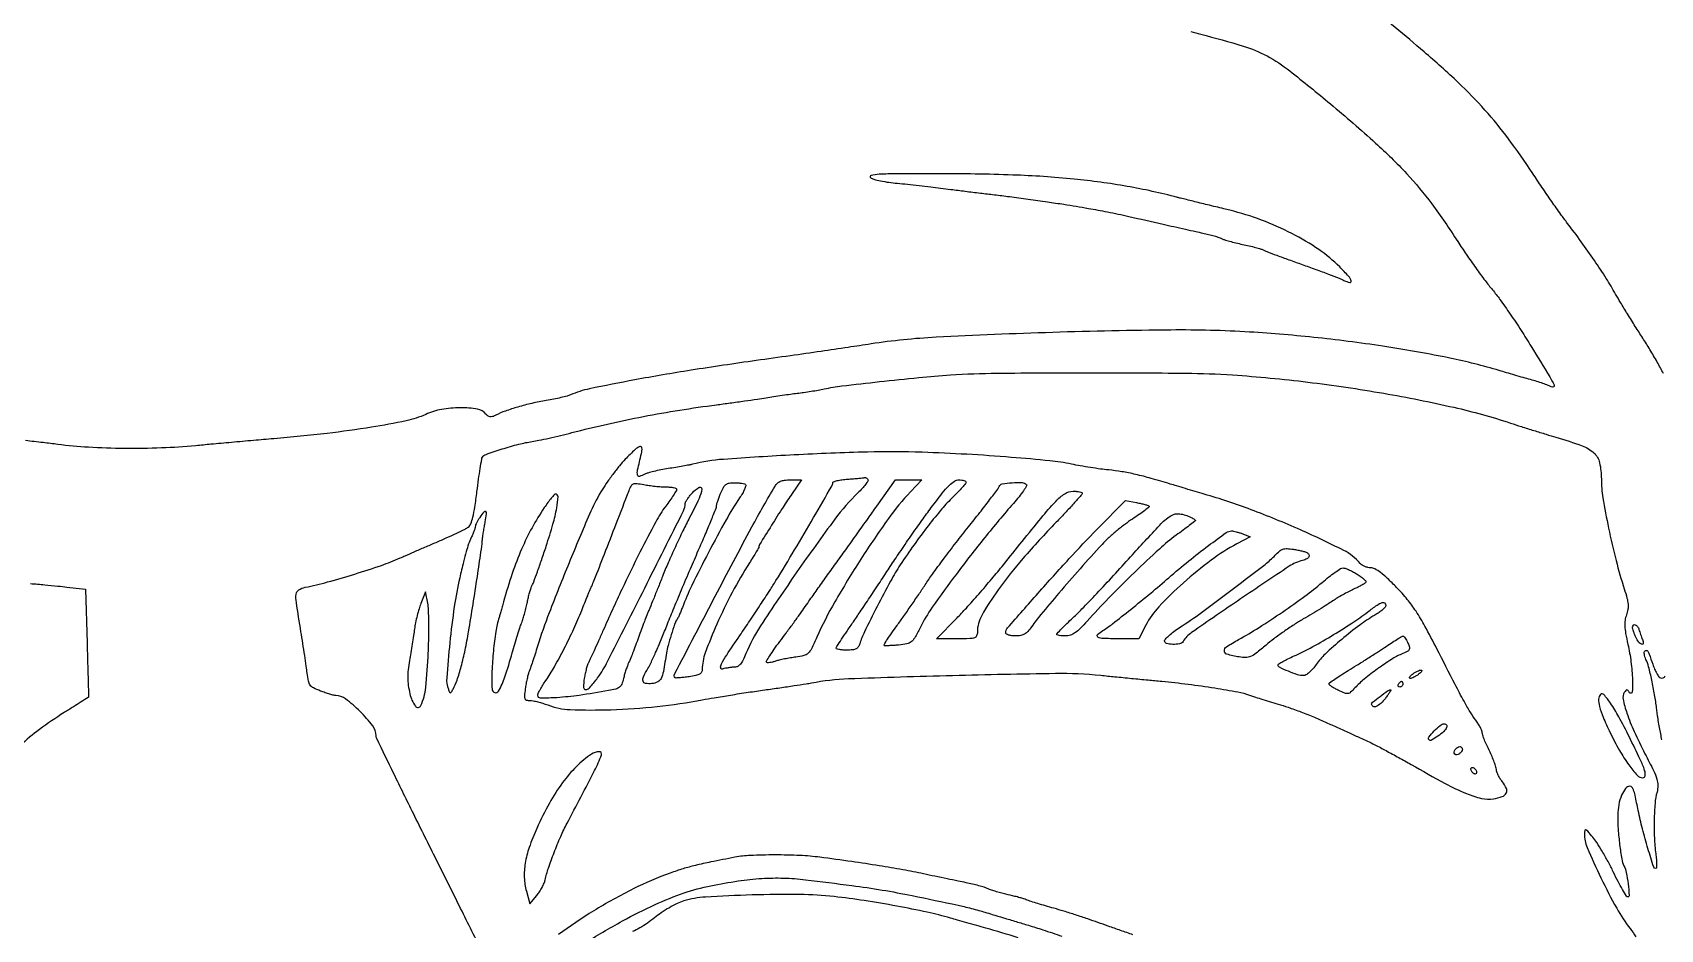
# Model space of a CAD drawing. Extents: x 30 to 2857, y 155 to 3618.
# Drawn here: x 1600 to 2174, y 2421 to 2737 of the extents above; entities that cross this region are included whole.
import ezdxf

# ---------------------------------------------------------------- set-up
doc = ezdxf.new("R2010")
doc.units = 0

msp = doc.modelspace()

# ---------------------------------------------------------------- linework, layer by layer
for points in [[(2174.914734, 2616.458923, 0.007615), (2172.707276, 2620.531208, 0.007537), (2170.151073, 2624.92374, 0.008884), (2167.596157, 2629, -0.00336), (2164.97772, 2633.076812, -0.002745), (2162.230095, 2637.471875, -0.002773), (2159.746585, 2641.54376, -0.007282), (2158.024114, 2644.5, 0.012994), (2154.7176, 2650.028745, 0.008157), (2150.581046, 2656.324742, 0.007719), (2145.919211, 2662.951799, 0.007488), (2141.008528, 2669.5, -0.009223), (2138.713449, 2672.582623, -0.003189), (2135.510291, 2677.115625, -0.003167), (2132.042984, 2682.157208, -0.003673), (2128.809075, 2687, 0.01504), (2120.256924, 2699.197201, 0.021978), (2111.953033, 2709.350597, 0.021078), (2102.527644, 2719.039274, 0.01239), (2090.504081, 2729.848047, 0.004949), (2070.049522, 2746.99175, 0.026244)], [(2008.255598, 2737.031625, 0.01018), (2011.774933, 2736.055355, -0.010989), (2026.751271, 2731.874803, -0.049687), (2035.121527, 2728.400045, -0.043597), (2043.129209, 2723.154652, -0.007197), (2057.485792, 2711.510612, -0.009103), (2073.397887, 2697.721332, -0.022959), (2084.311757, 2686.964282, -0.026749), (2093.191541, 2676.276007, -0.017116), (2102.382251, 2663, 0.007292), (2105.365773, 2658.504074, 0.005586), (2108.752674, 2653.675, 0.005651), (2112.024812, 2649.225698, 0.013296), (2114.590909, 2646, -0.018319), (2117.244384, 2642.594821, -0.006188), (2120.862576, 2637.450344, -0.006145), (2124.725766, 2631.659069, -0.007014), (2128.27508, 2626.022449, -0.000709), (2134.791908, 2615.309702, -0.020707), (2136.336486, 2612.507019, -0.378691), (2136.159435, 2611.846045, -0.275808), (2135.357869, 2611.808474, 0.032801), (2134.294058, 2612.290985, 0.007369), (2132.421361, 2612.96504, 0.007611), (2130.232223, 2613.67968, 0.007304), (2127.992167, 2614.337693, -0.001774), (2125.49153, 2615.042304, -0.001034), (2122.497699, 2615.904059, -0.001034), (2119.503329, 2616.7794, -0.001752), (2117, 2617.52636, 0.023246), (2099.60749, 2621.911779, 0.011855), (2077.421194, 2625.87579, 0.011302), (2053.106826, 2629.066779, 0.01177), (2029, 2631.105039, 0.01759), (2001.26421, 2631.816192, 0.005467), (1959.576738, 2630.962506, 0.005036), (1918.463509, 2629.256064, 0.025123), (1895.5, 2626.910517, -0.00127), (1887.41112, 2625.692276, -0.000781), (1877.880566, 2624.296872, -0.000696), (1867.053617, 2622.74431, -0.000505), (1855, 2621.045383, 0.004321), (1832.034004, 2617.629433, 0.006605), (1812.18519, 2614.232277, 0.00574), (1796.262402, 2611.100608, 0.051678), (1789.5, 2608.942288, -0.038482), (1788.337202, 2608.537124, -0.007471), (1786.178125, 2608.000942, -0.007902), (1783.635176, 2607.451829, -0.007231), (1781, 2606.965757, 0.014145), (1775.927496, 2605.957395, 0.014602), (1770.974117, 2604.672928, 0.015512), (1766.573421, 2603.244086, 0.031585), (1763.238359, 2601.802021, -0.032746), (1762.022327, 2601.27956, -0.114116), (1761.178701, 2601.183754, -0.138745), (1760.473509, 2601.473542, -0.058131), (1759.738359, 2602.203359, 0.187307), (1756.75229, 2603.943199, 0.040721), (1750.69654, 2604.403388, 0.041823), (1744.016634, 2603.8063, 0.064903), (1738.5, 2602.085464, -0.05599), (1731.619578, 2599.80436, -0.01239), (1719.390548, 2597.53494, -0.011385), (1703.730658, 2595.392899, -0.006685), (1684.914696, 2593.508773, 0.000453), (1677.765691, 2592.882809, 0.000353), (1669.995134, 2592.189808, 0.000356), (1662.754676, 2591.533731, 0.000867), (1657.414696, 2591.036689, -0.014439), (1645.318066, 2590.24118, -0.01151), (1632.242165, 2590.061068, -0.011724), (1619.576388, 2590.475277, -0.018554), (1608.763041, 2591.486464, 0.003533), (1603.592397, 2592.127148, 0.002064), (1597.387685, 2592.825532, 0.002064)], [(1758.717127, 2411.973437, 0.000753), (1750.785071, 2427.976217, 0.000623), (1742.288497, 2445, -0.001177), (1734.131, 2461.389805, -0.001889), (1727.259395, 2475.410927, -0.000323), (1721.239454, 2487.833086, -0.112141), (1721.005273, 2488.845708, 0.16578), (1719.80898, 2492.310122, 0.03171), (1715.333438, 2497.367287, 0.03172), (1710.2539, 2501.818051, 0.165512), (1706.781118, 2503, -0.062523), (1706.075684, 2503.088557, -0.009435), (1704.70011, 2503.467237, -0.010459), (1703.085573, 2503.981605, -0.008869), (1701.401957, 2504.590593, -0.023857), (1698.935946, 2505.669779, -0.116576), (1697.771751, 2506.635191, -0.111623), (1697.137354, 2508.040507, -0.021024), (1696.68642, 2510.840593, 0.005903), (1696.367904, 2513.287629, 0.001695), (1695.817184, 2517.068799, 0.001705), (1695.166976, 2521.329713, 0.001813), (1694.500543, 2525.5, -0.002662), (1692.874089, 2535.78994, -0.061846), (1692.791531, 2538.747499, -0.233679), (1693.701372, 2540.215799, -0.088969), (1696, 2541.132459, 0.01604), (1703.877539, 2543.010759, 0.008461), (1713.532649, 2545.819209, 0.00837), (1722.851804, 2548.873678, 0.021042), (1729.5, 2551.494782, -0.001826), (1731.226705, 2552.25343, -0.000328), (1734.451816, 2553.653878, -0.000354), (1738.232083, 2555.289274, -0.00032), (1742.144479, 2556.975579, 0.004112), (1745.961944, 2558.655419, 0.005233), (1749.454581, 2560.270897, 0.004137), (1752.352956, 2561.678025, 0.042808), (1753.486621, 2562.366559, 0.142223), (1754.370034, 2563.512203, 0.033124), (1755.114297, 2565.850952, 0.022904), (1755.82137, 2569.410745, 0.006954), (1756.569508, 2574.862829, -0.003484), (1757.138992, 2579.238163, -0.005158), (1757.704537, 2583.065178, -0.002452), (1758.233945, 2586.305814, -0.096986), (1758.488229, 2586.980954, -0.172256), (1759.758024, 2587.999538, -0.00699), (1765.426198, 2589.883678, -0.013216), (1771.289534, 2591.572919, -0.026677), (1776, 2592.531377, 0.013943), (1778.353522, 2592.948173, 0.004014), (1781.96875, 2593.723227, 0.004035), (1786.032824, 2594.663177, 0.004286), (1790, 2595.650539, -0.007793), (1802.589319, 2598.6902, -0.007799), (1815.264131, 2601.335224, -0.007773), (1828.056902, 2603.591668, -0.007617), (1841, 2605.465935, 0.001692), (1845.842844, 2606.108725, 0.001496), (1850.884375, 2606.810629, 0.001502), (1855.42295, 2607.470273, 0.004576), (1858.5, 2607.95576, -0.003422), (1861.161622, 2608.382001, -0.002303), (1864.20625, 2608.833887, -0.00232), (1867.156417, 2609.243911, -0.0046), (1869.5, 2609.536631, 0.006638), (1871.741321, 2609.825862, 0.004172), (1874.353125, 2610.220478, 0.004188), (1876.91705, 2610.651822, 0.00765), (1879, 2611.053169, -0.020993), (1885.259182, 2612.086846, -0.002855), (1898.447437, 2613.623294, -0.003576), (1912.351044, 2615.062077, -0.006905), (1923.5, 2615.980071, -0.014886), (1939.950357, 2616.614937, -0.002197), (1973.22934, 2616.761665, -0.002201), (2006.50715, 2616.615618, -0.014821), (2023, 2615.981476, -0.013252), (2049.495096, 2613.468272, -0.012579), (2076.287218, 2609.522261, -0.013167), (2100.99446, 2604.572486, -0.023365), (2121, 2599.019131, 0.002384), (2124.800068, 2597.790429, 0.001545), (2129.20625, 2596.403897, 0.001553), (2133.518084, 2595.076367, 0.002946), (2137, 2594.038566, -0.015578), (2146.229015, 2591.031995, -0.099902), (2150.408504, 2588.496893, -0.154239), (2152.381376, 2585.054086, -0.053583), (2153.000818, 2579.29966, 0.041083), (2153.547664, 2572.669294, 0.010363), (2155.542257, 2562.018896, 0.010994), (2158.197448, 2550.567887, 0.015845), (2161.086675, 2540.577587, -0.013096), (2162.03941, 2537.349822, -0.044069), (2162.417577, 2535.182504, -0.061093), (2162.350437, 2533.386646, -0.046927), (2161.858364, 2531.484858, 0.051211), (2161.372648, 2529.539209, 0.047508), (2161.275277, 2527.484916, 0.033109), (2161.573712, 2524.873232, 0.010534), (2162.355982, 2521.034606, -0.02348), (2163.451197, 2514.84569, -0.022831), (2163.974285, 2508.523051, -0.033751), (2163.842362, 2504.211179, -0.707373), (2162.984687, 2504, 0.027978), (2162.413189, 2504.772661, 0.209212), (2162.015109, 2504.972642, 0.232506), (2161.625162, 2504.80601, 0.034478), (2161.098391, 2504.100183, 0.198344), (2160.658792, 2501.69267, 0.028449), (2162.012082, 2496.762267, 0.025731), (2164.547447, 2490.344102, 0.012823), (2168.375713, 2482.485499, -0.00554), (2171.371499, 2476.5567, -0.0379), (2172.587675, 2473.520864, -0.07546), (2172.933743, 2471.300674, -0.067377), (2172.629751, 2468.985499, 0.045544), (2171.927041, 2464.989703, 0.015856), (2171.626797, 2459.147442, 0.015974), (2171.704206, 2452.859037, 0.022213), (2172.202885, 2447.25, -0.012346), (2172.421918, 2445.237351, -0.020931), (2172.492825, 2443.544271, -0.016595), (2172.449372, 2442.235418, -0.397823), (2172.202885, 2442.007093, -0.324022), (2171.457414, 2442.558412, -0.003376), (2169.430911, 2449.09641, -0.010449), (2167.501552, 2455.989364, -0.012844), (2166.002282, 2462.5, 0.002393), (2164.89194, 2467.828607, 0.030911), (2164.346412, 2469.784342, 0.106127), (2163.805316, 2470.676299, 0.206369), (2163.054438, 2471, 0.23429), (2161.529172, 2470.24378, 0.06363), (2160.144354, 2467.842721, 0.05308), (2159.147577, 2464.502475, 0.043791), (2158.789587, 2460.800908, 0.01922), (2158.935166, 2455.875829, 0.013714), (2159.460773, 2450.383798, 0.011646), (2160.192735, 2445.410554, 0.074632), (2160.987316, 2443, -0.068868), (2161.803622, 2440.615868, -0.018115), (2162.432569, 2436.620485, -0.01018), (2162.836889, 2432.572577, -0.441981), (2162.311273, 2432.011902, -0.258541), (2161.863457, 2432.268702, -0.005132), (2160.478121, 2434.612297, -0.010859), (2158.91296, 2437.464544, -0.006907), (2157.209991, 2440.8476, 0.010206), (2155.353312, 2444.476195, 0.00975), (2153.322613, 2448.082358, 0.009733), (2151.406274, 2451.195216, 0.034043), (2150.000632, 2453.085699, 0.005572), (2148.206289, 2455.137515, 0.113809), (2147.537529, 2455.609373, 0.467384), (2147.168917, 2455.414357, 0.047865), (2147.040641, 2454.294856, 0.10636), (2147.99379, 2449.430537, 0.010912), (2152.877146, 2438.704666, 0.014493), (2158.424021, 2427.999175, 0.03899), (2163.154887, 2420.856096, -0.030988), (2165.151026, 2417.944342, -0.09683)], [(1599.127447, 2542.470675, -0.001338), (1604.149369, 2542.018095, -0.00135), (1608.745639, 2541.578958, -0.003664), (1612, 2541.235066), (1618.5, 2540.5), (1619.074771, 2521.5, -0.000383), (1619.28978, 2514.207557, -0.000634), (1619.45874, 2508.051671, -0.000026), (1619.603992, 2502.491693, -0.167743), (1619.574771, 2502.399305, -0.091839), (1619.501566, 2502.331255, -0.000054), (1617.025089, 2500.759091, -0.000695), (1614.264351, 2499.012264, -0.000424), (1611, 2496.957, 0.018902), (1602.305718, 2491.023488, 0.031894), (1595.559844, 2485.336623, 0.035646)], [(2174.364922, 2487.331726, 0.001617), (2173.928194, 2489.5, -0.005977), (2173.503801, 2491.706251, -0.004161), (2173.075274, 2494.20625, -0.004198), (2172.704176, 2496.61208, -0.008663), (2172.462494, 2498.5, 0.014702), (2171.793342, 2503.269104, 0.011117), (2170.789313, 2508.460729, 0.010266), (2169.677464, 2513.129306, 0.0469), (2168.727131, 2515.748493, -0.033462), (2168.369115, 2516.658308, -0.043348), (2168.172326, 2517.532768, -0.04962), (2168.146623, 2518.255403, -0.182432), (2168.331827, 2518.66516, -0.181312), (2168.886736, 2518.917421, -0.281446), (2169.339234, 2518.681411, -0.049211), (2169.847191, 2517.610795, -0.002633), (2171.100959, 2514.059598, 0.019651), (2171.778561, 2512.330173, 0.025456), (2172.540259, 2510.806681, 0.024708), (2173.282397, 2509.63322, 0.16028), (2173.836106, 2509.221298, 0.373324), (2175.558808, 2509.935171, 0.027098)], [(1987.858305, 2418.671738, -0.000839), (1983.5, 2420.182442, -0.000839), (1979.141985, 2421.709455, -0.001423), (1975.5, 2423.004111, 0.00489), (1971.89236, 2424.258457, 0.003061), (1967.646875, 2425.659318, 0.003071), (1963.447913, 2426.987952, 0.005593), (1960, 2428.013565, -0.001657), (1957.01826, 2428.875024, -0.002085), (1954.2625, 2429.693588, -0.001662), (1951.955916, 2430.397582, -0.016524), (1951, 2430.727787, 0.009056), (1949.402585, 2431.30643, 0.013776), (1947.993439, 2431.745223, 0.009063), (1946.193718, 2432.216669, 0.001861), (1943, 2432.979129, -0.008856), (1941.13047, 2433.453195, -0.008256), (1939.234375, 2434.003692, -0.008262), (1937.566106, 2434.548399, -0.027581), (1936.5, 2434.983226, 0.03541), (1935.381988, 2435.418953, 0.008526), (1933.471875, 2435.976045, 0.008711), (1931.252339, 2436.541154, 0.008542), (1929, 2437.032545, -0.001194), (1926.240267, 2437.592277, -0.000432), (1922.325, 2438.399642, -0.000429), (1918.040315, 2439.29088, -0.000511), (1914, 2440.139211, 0.007371), (1906.735714, 2441.560703, 0.004889), (1898.361442, 2442.987183, 0.004243), (1888.700762, 2444.451778, 0.002747), (1877.5, 2445.990004, 0.021779), (1870.464551, 2446.606703, 0.010972), (1861.555225, 2446.802173, 0.010464), (1852.990452, 2446.622853, 0.036485), (1847.5, 2445.98978, 0.002874), (1839.035384, 2444.331275, 0.009925), (1833.580286, 2443.116679, 0.013939), (1829.235625, 2441.929187, 0.011968), (1824.734962, 2440.444624, 0.03048), (1811.662853, 2434.863944, 0.021571), (1797.71339, 2427.105684, 0.021623), (1785.320591, 2418.737088, 0.056715)], [(1794.214505, 2415.57959, -0.01091), (1807.856352, 2423.538827, -0.019793), (1819.389869, 2429.350497, -0.023869), (1829.56311, 2433.407317, -0.033468), (1839, 2435.966389, -0.012946), (1848.666522, 2437.645694, -0.020677), (1857.002474, 2438.522238, -0.022962), (1864.695773, 2438.6569, -0.022777), (1872.390048, 2438.086788, -0.002643), (1888.752628, 2436.034217, -0.008899), (1899.42216, 2434.444873, -0.008896), (1910.03037, 2432.476539, -0.002639), (1926.179483, 2429.093004, -0.006677), (1928.319135, 2428.602927, -0.003771), (1930.900395, 2427.954653, -0.003763), (1933.494481, 2427.26144, -0.006167), (1935.679483, 2426.630796, 0.000139), (1938.220043, 2425.864231, 0.00004), (1942.168348, 2424.674444, 0.00004), (1946.626474, 2423.331797, 0.000042), (1951, 2422.015411, -0.005756), (1956.075641, 2420.424213, -0.002465), (1962.821875, 2418.186819, -0.002438)], [(1947.325588, 2417.61685, 0.008938), (1936, 2421.004561, -0.000506), (1932.762522, 2421.913774, -0.000391), (1929.234375, 2422.911454, -0.000395), (1925.940262, 2423.848551, -0.000948), (1923.5, 2424.549837, 0.016871), (1915.29962, 2426.626246, 0.007915), (1904.570717, 2428.783548, 0.007772), (1893.109626, 2430.716192, 0.009949), (1882.5, 2432.120692, 0.025486), (1870.41721, 2432.855708, 0.009703), (1853.537974, 2432.693497, 0.007815), (1837.10833, 2431.959488, 0.059459), (1829.5, 2430.582428, 0.037988), (1827.200315, 2429.680468, 0.018039), (1824.384945, 2428.193985, 0.017763), (1821.538308, 2426.419647, 0.024025), (1819.108324, 2424.606843, -0.022486), (1816.671762, 2422.777436, -0.020619), (1814.010848, 2421.117225, -0.021517), (1811.451824, 2419.805826, -0.045998)]]:
    msp.add_lwpolyline(points, format="xyb")
for points in [[(1895.335391, 2685.545515, 0.093952), (1896.49658, 2684.968574, 0.016369), (1898.883115, 2684.381918, 0.01727), (1901.766395, 2683.875789, 0.014723), (1904.835391, 2683.537484, -0.00461), (1908.313093, 2683.225161, -0.002738), (1912.451646, 2682.792088, -0.00274), (1916.574276, 2682.314966, -0.004721), (1920, 2681.866603, 0.002752), (1923.675968, 2681.370752, 0.001125), (1928.675, 2680.735855, 0.001113), (1934.047926, 2680.077894, 0.001423), (1939, 2679.496952, -0.003753), (1944.33695, 2678.845639, -0.00199), (1950.940625, 2677.962645, -0.00198), (1957.686161, 2677.006093, -0.00307), (1963.5, 2676.121667, -0.003264), (1972.133357, 2674.696198, -0.006822), (1978.83016, 2673.451225, -0.005432), (1986.374863, 2671.856409, -0.001404), (1998.5, 2669.119655, 0.000658), (2002.312308, 2668.253203, 0.000566), (2006.325, 2667.351534, 0.00057), (2009.969963, 2666.541185, 0.001641), (2012.5, 2665.990431, -0.008877), (2014.528601, 2665.517983, -0.009559), (2016.489388, 2664.984413, -0.009158), (2018.152678, 2664.464205, -0.044317), (2019.05962, 2664.070008, 0.048671), (2020.003408, 2663.669508, 0.008177), (2021.888574, 2663.111662, 0.008883), (2024.134166, 2662.529683, 0.007782), (2026.5, 2662, -0.007307), (2028.865838, 2661.472679, -0.008354), (2031.111426, 2660.897792, -0.007663), (2032.997691, 2660.349957, -0.04617), (2033.94038, 2659.962174, 0.029985), (2035.030052, 2659.472178, 0.001619), (2038.566862, 2658.143363, 0.002523), (2042.789706, 2656.596598, 0.001838), (2047.5, 2654.917732, -0.002725), (2052.296145, 2653.198668, -0.003284), (2056.782813, 2651.529413, -0.002803), (2060.542669, 2650.078213, -0.022121), (2062.25, 2649.319457, 0.056905), (2064.324016, 2648.565338, 0.583781), (2064.816905, 2649.095443, 0.107588), (2063.853126, 2650.770424, 0.011541), (2060.75, 2654.038167, 0.047367), (2053.407593, 2660.141287, 0.030664), (2043.910664, 2665.801991, 0.029184), (2033.155368, 2670.577364, 0.029875), (2022, 2674.025336, 0.000227), (2019.851371, 2674.550199, 0.000105), (2017.059375, 2675.230261, 0.000104), (2014.12596, 2675.943468, 0.000145), (2011.5, 2676.580539, -0.000602), (2009.056235, 2677.175774, -0.00065), (2006.675, 2677.762098, -0.000612), (2004.633108, 2678.270336, -0.003124), (2003.5, 2678.561382, 0.020999), (1985.754692, 2682.449139, 0.018771), (1967.069884, 2685.008907, 0.015906), (1945.548736, 2686.448721, 0.0086), (1919, 2686.921199, 0.001469), (1904.625914, 2686.887545, 0.013198), (1898.328552, 2686.688023, 0.042332), (1895.492527, 2686.280609, 0.635978)], [(1808.834874, 2586.25, 0.020846), (1806.788084, 2583.947056, 0.010735), (1804.412266, 2580.907372, 0.010651), (1802.098062, 2577.670225, 0.015828), (1800.22464, 2574.732545, 0.032523), (1796.260081, 2566.947415, 0.004208), (1789.025575, 2549.72004, 0.005138), (1782.029387, 2532.147138, 0.016816), (1777.918252, 2520.336997, -0.002383), (1777.044609, 2517.572774, -0.002672), (1776.176882, 2514.920868, -0.002454), (1775.415002, 2512.670751, -0.014304), (1774.974337, 2511.5, 0.031285), (1774.620531, 2510.4536, 0.010196), (1774.227833, 2508.870232, 0.010117), (1773.862212, 2507.089305, 0.011236), (1773.5829, 2505.356107, 0.011743), (1773.299639, 2502.878309, 0.11921), (1773.450281, 2501.860643, 0.240335), (1774.016061, 2501.369585, 0.061782), (1775.25515, 2501.220576, -0.046675), (1776.387761, 2501.118869, -0.015573), (1778.015575, 2500.765124, -0.015347), (1779.803882, 2500.258971, -0.016911), (1781.5, 2499.658361, 0.084919), (1789.394661, 2498.01923, 0.017206), (1803.755445, 2498.006647, 0.018277), (1820.130427, 2499.156124, 0.019589), (1836, 2501.486539, -0.00498), (1840.195216, 2502.228372, -0.001977), (1845.96875, 2503.166645, -0.001957), (1852.208769, 2504.130397, -0.002456), (1858, 2504.972572, 0.001057), (1863.388919, 2505.740845, 0.001299), (1868.415625, 2506.481659, 0.001075), (1872.637363, 2507.124332, 0.009439), (1874.5, 2507.448086, -0.038485), (1887.54485, 2508.94222, -0.002715), (1924.251391, 2510.105429, -0.00321), (1960.552625, 2510.825346, -0.028624), (1976.5, 2510.126035, 0.000612), (1981.472983, 2509.62791, 0.000372), (1987.353125, 2509.050597, 0.000372), (1993.185833, 2508.486706, 0.000658), (1998, 2508.031301, -0.00818), (2007.317278, 2507.008296, -0.007875), (2016.715237, 2505.669852, -0.006868), (2024.880336, 2504.260253, -0.044366), (2028.902757, 2503.132448, 0.012736), (2030.364276, 2502.621101, 0.002693), (2032.940185, 2501.80815, 0.002819), (2035.938165, 2500.898211, 0.002672), (2039, 2500.005488, -0.014669), (2042.546279, 2498.878532, -0.006795), (2047.0875, 2497.217663, -0.006725), (2051.81477, 2495.342347, -0.009299), (2056, 2493.524781, 0.00012), (2060.003796, 2491.697942, 0.000106), (2064.178125, 2489.795578, 0.000107), (2067.941168, 2488.082584, 0.000324), (2070.5, 2486.920427, -0.012515), (2073.105316, 2485.659663, -0.003542), (2077.09639, 2483.567563, -0.003567), (2081.572878, 2481.139257, -0.003764), (2085.934519, 2478.689815, 0.006123), (2097.906954, 2472.040348, 0.024962), (2105.418977, 2468.459505, 0.041984), (2110.743403, 2466.748142, 0.096708), (2114.929408, 2466.604702, 0.041894), (2118.073474, 2467.38179, 0.19212), (2119.476612, 2468.577277, 0.231571), (2119.527397, 2470.247178, 0.060524), (2118.095707, 2472.605458, -0.026219), (2117.292941, 2473.74409, -0.026144), (2116.612928, 2474.961539, -0.027072), (2116.134252, 2476.084375, -0.086008), (2115.990857, 2476.884859, 0.07555), (2115.846484, 2477.799978, 0.012475), (2115.261897, 2479.494302, 0.01346), (2114.464459, 2481.467285, 0.011535), (2113.522129, 2483.5, -0.009317), (2112.578051, 2485.513038, -0.011461), (2111.775861, 2487.426529, -0.009964), (2111.174373, 2489.053453, -0.077897), (2111.031272, 2489.84563, 0.09335), (2110.880151, 2490.556751, 0.020333), (2110.348249, 2491.697767, 0.020515), (2109.613591, 2492.987146, 0.018391), (2108.75, 2494.261171, -0.020371), (2106.71323, 2497.291695, -0.012993), (2104.58441, 2500.966804, -0.006076), (2101.464271, 2506.860552, -0.000795), (2095, 2519.487824, 0.006816), (2090.802359, 2527.449636, 0.02065), (2087.652695, 2532.702728, 0.026904), (2084.582242, 2536.868249, 0.020422), (2080.798259, 2541.097952, 0.01086), (2077.610175, 2544.241733, 0.027317), (2075.119946, 2546.348018, 0.036973), (2073.144755, 2547.623913, 0.125558), (2071.670703, 2548, -0.055589), (2070.647717, 2548.114086, -0.043246), (2069.580461, 2548.454271, -0.04447), (2068.629581, 2548.954017, -0.076474), (2067.961446, 2549.546455, 0.103561), (2062.148502, 2554.167757, 0.011771), (2046.890504, 2561.383731, 0.014992), (2029.506644, 2568.493602, 0.018867), (2013, 2573.9733, -0.000865), (2009.798791, 2574.909521, -0.000709), (2006.38125, 2575.920705, -0.000716), (2003.242195, 2576.859233, -0.001895), (2001, 2577.542393, 0.006692), (1994.28998, 2579.516686, 0.01216), (1988.748687, 2580.922487, 0.014419), (1983.889761, 2581.88368, 0.017574), (1979.293435, 2582.490746, -0.009471), (1976.420383, 2582.822938, -0.005051), (1972.880253, 2583.33683, -0.005025), (1969.27398, 2583.934755, -0.007801), (1966.176929, 2584.530249, 0.026154), (1958.547434, 2585.708824, 0.005354), (1944.955393, 2586.939005, 0.005681), (1929.264202, 2588.010698, 0.005624), (1913.5, 2588.729796, 0.015181), (1894.212394, 2588.806491, 0.006474), (1868.42011, 2587.791494, 0.004943), (1843.468614, 2586.238328, 0.04298), (1832.5, 2584.491173, -0.014171), (1831.3444, 2584.238182, -0.00255), (1829.178125, 2583.839317, -0.00275), (1826.635195, 2583.398916, -0.002484), (1824, 2582.970897, 0.009562), (1821.384135, 2582.50792, 0.010887), (1818.899298, 2581.962507, 0.01013), (1816.815217, 2581.41233, 0.058287), (1815.763569, 2580.974129, -0.065913), (1813.900168, 2580.230705, -0.438888), (1813.155955, 2580.717412, -0.096786), (1813.207587, 2582.528689, -0.004993), (1814.555979, 2588.25, 0.074987), (1814.74241, 2590.27628, 0.498302), (1814.022814, 2590.756292, 0.106851), (1812.321289, 2589.714959, 0.010111)], [(1823.25, 2576.524519, -0.019916), (1824.68734, 2576.457829, -0.032119), (1825.898438, 2576.274286, -0.034128), (1826.783417, 2576.017071, -0.314745), (1827, 2575.707093, -0.139157), (1826.856052, 2575.199895, -0.005975), (1825.852866, 2573.617519, -0.009823), (1824.591062, 2571.759712, -0.006803), (1823.094864, 2569.707093, 0.037486), (1819.597085, 2564.23252, 0.006752), (1814.00834, 2553.500234, 0.007041), (1807.63912, 2540.399302, 0.005497), (1801.079791, 2526, -0.00134), (1799.403321, 2522.237138, -0.001727), (1797.841821, 2518.789392, -0.001313), (1796.515469, 2515.907601, -0.015138), (1795.957671, 2514.793675, 0.044013), (1795.560175, 2513.870422, 0.013144), (1795.117931, 2512.400753, 0.013071), (1794.706114, 2510.716955, 0.013791), (1794.390993, 2509.043675, 0.037086), (1794.123029, 2505.877236, 0.430143), (1794.925695, 2505.101023, 0.209208), (1796.403306, 2505.826234, 0.017514), (1799.099367, 2509.25, 0.040449), (1802.63499, 2515.001685, 0.001148), (1815.696452, 2540.841801, 0.000449), (1829.389427, 2568.147517, 0.116504), (1830, 2570.732348, -0.130701), (1830.141772, 2571.265434, -0.019492), (1830.735672, 2572.215174, -0.020813), (1831.545481, 2573.304116, -0.01659), (1832.504417, 2574.410265, -0.071237), (1834.934441, 2576.379975, -0.620666), (1835.817345, 2575.811527, -0.082076), (1834.846787, 2572.384424, -0.011277), (1831.525262, 2565.719154, 0.008362), (1829.162413, 2561.046103, 0.005001), (1826.502816, 2555.417502, 0.005006), (1823.966469, 2549.759266, 0.008663), (1821.987488, 2545, -0.000732), (1820.331718, 2540.832779, -0.000934), (1818.792769, 2536.996875, -0.000723), (1817.491707, 2533.784771, -0.007877), (1816.945404, 2532.5, 0.011595), (1816.455358, 2531.323313, 0.00192), (1815.572701, 2529.03125, 0.002107), (1814.556111, 2526.326639, 0.001862), (1813.51919, 2523.5, -0.002634), (1812.477322, 2520.673367, -0.002969), (1811.445863, 2517.96875, -0.002716), (1810.542437, 2515.678405, -0.016122), (1810.025515, 2514.5, 0.023222), (1809.599953, 2513.49118, 0.009015), (1809.101951, 2512.059375, 0.008902), (1808.61734, 2510.486589, 0.010904), (1808.223019, 2509, -0.035877), (1807.586255, 2507.006648, -0.127757), (1806.797776, 2505.93664, -0.106069), (1805.502853, 2505.278451, -0.020806), (1802.937936, 2504.712152, -0.008431), (1792.625976, 2503.060351, -0.019055), (1784.76219, 2502.240615, -0.016614), (1779.015552, 2502.053574, -0.414012), (1778, 2503.069825, -0.11339), (1778.144945, 2503.700751, -0.011967), (1778.841495, 2505.053315, -0.014307), (1779.767607, 2506.640807, -0.011018), (1780.864664, 2508.319825, 0.021849), (1783.846167, 2513.106183, 0.010108), (1787.31735, 2519.564235, 0.009967), (1790.71046, 2526.53427, 0.013298), (1793.493922, 2533, -0.001356), (1794.554507, 2535.635194, -0.001498), (1795.594866, 2538.178125, -0.00139), (1796.4957, 2540.344223, -0.007701), (1797.001202, 2541.5, 0.013414), (1797.908371, 2543.640422, 0.000385), (1801.519579, 2552.861133, 0.000797), (1805.674415, 2563.544247, 0.000599), (1810.213701, 2575.312993, -0.035679), (1810.977635, 2576.943065, -0.173942), (1811.734175, 2577.602298, -0.125923), (1812.877839, 2577.7423, -0.01529), (1815.397413, 2577.337511, 0.013224), (1817.240865, 2577.033527, 0.008455), (1819.396427, 2576.773449, 0.008495), (1821.518864, 2576.590094, 0.015663)], [(1851.293862, 2577.372805, -0.287077), (1851.398688, 2576.91748, -0.022962), (1850.921641, 2575.718775, -0.025517), (1850.164084, 2574.248211, -0.016434), (1849.145987, 2572.622805, 0.020718), (1844.417236, 2564.927566, 0.007103), (1838.196166, 2553.41387, 0.006975), (1832.344493, 2541.814437, 0.023408), (1828.98086, 2534, -0.00811), (1828.423114, 2532.586707, -0.008873), (1827.835598, 2531.234375, -0.008408), (1827.293796, 2530.096549, -0.043119), (1826.930176, 2529.5, 0.077712), (1826.256522, 2528.201211, 0.005884), (1825.038616, 2524.419962, 0.008625), (1823.927827, 2520.59428, 0.027685), (1823.374943, 2518, -0.006103), (1822.282109, 2511.510084, -0.066404), (1821.470745, 2508.991418, -0.167936), (1820.271394, 2507.771812, -0.09131), (1818.227867, 2507.186642, -0.061164), (1815.993625, 2507.243403, -0.301493), (1815.103414, 2508.045256, -0.177546), (1815.258977, 2509.603375, -0.024173), (1816.853358, 2512.526889, 0.028826), (1817.837619, 2514.372285, 0.004379), (1819.555219, 2518.181731, 0.004892), (1821.501395, 2522.720913, 0.004218), (1823.459094, 2527.526889, -0.003156), (1825.737336, 2533.153934, -0.00156), (1828.697958, 2540.272619, -0.001548), (1831.815456, 2547.639017, -0.002264), (1834.609474, 2554.103301, 0.002405), (1837.05866, 2559.774181, 0.003677), (1839.122783, 2564.717852, 0.001329), (1840.856226, 2568.989315, 0.096007), (1841, 2569.731177, -0.068995), (1841.082988, 2570.32972, -0.00983), (1841.444567, 2571.518782, -0.011027), (1841.93396, 2572.915965, -0.009203), (1842.51342, 2574.377876, -0.026856), (1843.46598, 2576.352452, -0.106525), (1844.344398, 2577.363277, -0.121507), (1845.49658, 2577.852168, -0.039887), (1847.346753, 2578, -0.017429), (1848.66387, 2577.954074, -0.021972), (1849.875681, 2577.815761, -0.020777), (1850.860282, 2577.617064, -0.137028)], [(1867.727435, 2574.25, 0.008016), (1864.463399, 2569.367705, 0.003814), (1860.411823, 2562.985639, 0.000782), (1856.226503, 2556.257001, 0.139618), (1856, 2555.461664, -0.131963), (1855.920856, 2555.167014, -0.001978), (1855.014139, 2553.615149, -0.005201), (1853.930131, 2551.819541, -0.003395), (1852.643878, 2549.769417, 0.019691), (1846.572676, 2539.353575, 0.017891), (1841.129203, 2528.158603, 0.016474), (1837.037126, 2518.027039, 0.087954), (1836, 2512.176827, -0.129263), (1835.745851, 2511.210184, -0.1402), (1835.054114, 2510.52859, -0.074287), (1833.72364, 2510.04123, -0.016653), (1831.336599, 2509.632658, -0.005661), (1829.531017, 2509.405971, -0.008803), (1827.969188, 2509.255627, -0.00379), (1826.645468, 2509.161776, -0.216295), (1826.421676, 2509.246734, -0.326429), (1826.228851, 2510.514866, -0.000314), (1840.547063, 2537.96546, -0.002961), (1853.505728, 2562.417587, -0.012675), (1861.685285, 2576.75, -0.066037), (1862.557991, 2577.838448, -0.091414), (1863.601756, 2578.523426, -0.07221), (1865.006341, 2578.888471, -0.027532), (1867.030262, 2579), (1871.014417, 2579)], [(1894.399566, 2579.162505, -0.283483), (1894.400145, 2578.638207, -0.021891), (1893.576552, 2577.421726, -0.024799), (1892.384118, 2575.972533, -0.016027), (1890.870973, 2574.412505, 0.041096), (1882.759072, 2565.164518, 0.007387), (1869.374719, 2546.540042, 0.006877), (1856.523043, 2527.535483, 0.049623), (1851.409601, 2517.753748, -0.019974), (1850.407238, 2515.523955, -0.056269), (1849.479278, 2514.091473, -0.086941), (1848.53476, 2513.27946, -0.132761), (1847.5, 2512.990094, 0.023241), (1846.56395, 2512.938395, 0.011661), (1845.388538, 2512.790735, 0.011552), (1844.177501, 2512.581114, 0.016754), (1843.120555, 2512.335863, -0.466934), (1842.484688, 2512.782355, -0.141555), (1842.749452, 2514.113581, -0.027233), (1844.609486, 2517.273507, -0.003139), (1849.213156, 2524.108504, 0.002213), (1852.772637, 2529.372156, 0.001916), (1856.462088, 2534.9263, 0.001928), (1859.766409, 2539.984596, 0.005628), (1861.993458, 2543.508985, 0.003534), (1868.555298, 2554.327373, 0.003119), (1875.245611, 2565.696058, 0.000591), (1881.688356, 2576.832299, 0.131578), (1882, 2577.996047, -0.320532), (1882.265212, 2578.367249, -0.02333), (1883.542187, 2578.73916, -0.025716), (1885.23763, 2579.057029, -0.016019), (1887.25, 2579.262758, 0.002401), (1889.311407, 2579.416918, 0.003311), (1891.160789, 2579.576486, 0.002103), (1892.712844, 2579.727349, 0.040139), (1893.190983, 2579.815018, -0.117788), (1893.493801, 2579.82322, -0.072034), (1893.831035, 2579.699647, -0.065693), (1894.150069, 2579.468862, -0.065035)], [(1909.398364, 2574.75, 0.033779), (1901.630676, 2565.334985, 0.012441), (1891.937757, 2551.087727, 0.012644), (1882.738166, 2535.989416, 0.025176), (1876.379575, 2523.52144, -0.009894), (1874.459007, 2519.453061, -0.08806), (1873.286557, 2517.866812, -0.128902), (1871.807217, 2517.054356, -0.030062), (1869, 2516.526877, 0.009926), (1867.079864, 2516.245544, 0.008031), (1865.031081, 2515.869773, 0.00813), (1863.151785, 2515.461908, 0.020699), (1861.807935, 2515.088006, -0.019868), (1860.741924, 2514.789499, -0.027594), (1859.766043, 2514.613806, -0.026804), (1858.976033, 2514.558925, -0.203012), (1858.637162, 2514.696171, -0.346114), (1858.591126, 2515.081265, -0.005665), (1859.81799, 2517.043524, -0.011974), (1861.381277, 2519.358053, -0.007329), (1863.329228, 2522.014932, 0.002525), (1865.552192, 2524.98662, 0.001925), (1867.95741, 2528.262332, 0.001946), (1870.187988, 2531.350012, 0.00457), (1871.823659, 2533.677493, -0.002874), (1873.613613, 2536.242968, -0.000763), (1876.498713, 2540.314639, -0.000774), (1879.793925, 2544.934912, -0.000797), (1883.07147, 2549.5, 0.000549), (1886.582724, 2554.385495, 0.000367), (1890.592276, 2559.985938, 0.000369), (1894.47132, 2565.420983, 0.000726), (1897.546683, 2569.75), (1904.097744, 2579), (1908.75708, 2579), (1913.416416, 2579)], [(1929, 2578.208208, -0.174054), (1928.826847, 2577.725864, -0.007579), (1927.648425, 2576.339406, -0.012116), (1926.161844, 2574.723876, -0.008272), (1924.398895, 2572.958208, 0.024321), (1920.47402, 2568.766519, 0.010875), (1915.70934, 2562.900351, 0.010237), (1910.657374, 2556.114067, 0.009678), (1905.789285, 2549, 0.020518), (1902.396609, 2543.336568, 0.006027), (1897.656679, 2534.377652, 0.004775), (1893.151065, 2525.397508, 0.041774), (1891.532936, 2521.25, -0.074655), (1890.997743, 2520.105811, -0.134912), (1890.22291, 2519.431633, -0.090508), (1888.985573, 2519.092763, -0.021701), (1886.849279, 2519, -0.018203), (1885.332381, 2519.055242, -0.033595), (1884.110934, 2519.227331, -0.04276), (1883.290836, 2519.474385, -0.422626), (1883.166667, 2519.773894, -0.043809), (1883.458452, 2520.315354, -0.000959), (1885.106472, 2522.810312, -0.00218), (1887.054656, 2525.719804, -0.00147), (1889.302174, 2529.023894, 0.001976), (1892.036392, 2533.052246, 0.000949), (1895.514321, 2538.241394, 0.000941), (1899.122906, 2543.669728, 0.001345), (1902.302174, 2548.5, -0.004479), (1905.584721, 2553.419768, -0.002788), (1909.51772, 2559.132812, -0.002796), (1913.460042, 2564.724655, -0.005062), (1916.758149, 2569.25, -0.006606), (1920.605343, 2574.277938, -0.029772), (1923.059921, 2577.043623, -0.053706), (1924.904584, 2578.529514, -0.143672), (1926.508149, 2579, -0.030117), (1927.462813, 2578.942444, -0.046842), (1928.268019, 2578.767411, -0.059445), (1928.8285, 2578.512792, -0.26218)], [(1950.308985, 2577.357682, -0.349241), (1950.364106, 2576.873692, -0.011607), (1949.227587, 2575.145827, -0.017479), (1947.682773, 2573.070889, -0.0107), (1945.725652, 2570.729944, 0.009704), (1935.612542, 2558.682321, 0.008699), (1925.590743, 2545.809769, 0.00822), (1917.105908, 2534.115725, 0.036773), (1912.772058, 2526.848397, -0.012277), (1910.892684, 2523.314468, -0.095304), (1909.68948, 2521.895668, -0.122277), (1908.1659, 2521.189425, -0.025385), (1905.22112, 2520.774586, -0.006194), (1903.384784, 2520.633268, -0.009251), (1901.776581, 2520.559374, -0.004871), (1900.425839, 2520.535501, -0.164738), (1900.124686, 2520.634836, -0.390226), (1900.077477, 2520.892029, -0.003015), (1901.315369, 2522.829282, -0.008704), (1902.831883, 2525.084287, -0.005236), (1904.705111, 2527.708647, 0.004186), (1906.957025, 2530.849567, 0.002338), (1909.647958, 2534.708165, 0.002332), (1912.332651, 2538.63549, 0.003786), (1914.572699, 2542, -0.011592), (1917.157596, 2545.754086, -0.003936), (1921.083686, 2551.093179, -0.003911), (1925.515338, 2556.92575, -0.004491), (1929.840271, 2562.423588, 0.002432), (1933.845371, 2567.471934, 0.003599), (1937.303516, 2571.940506, 0.001646), (1940.208441, 2575.776683, 0.069718), (1940.704986, 2576.673588, -0.263278), (1941.78065, 2577.560499, -0.025889), (1945.23989, 2577.987712, -0.027872), (1948.747575, 2578.041662, -0.188446)], [(1780.287089, 2569.208158, 0.024054), (1775.98382, 2562.150858, 0.022752), (1772.290965, 2554.582956, 0.020615), (1769.002244, 2546.034272, 0.013728), (1765.913948, 2536, -0.000596), (1765.412332, 2534.203694, -0.000732), (1764.93963, 2532.528125, -0.000606), (1764.538547, 2531.120849, -0.005322), (1764.353617, 2530.5, 0.035828), (1763.203444, 2525.554697, 0.014859), (1762.332566, 2518.743734, 0.014849), (1761.844026, 2511.545192, 0.02229), (1761.884977, 2505.25, 0.310597), (1762.82503, 2504.022049, 0.358284), (1764.163181, 2504.545617, 0.046135), (1766.377272, 2509.53611, 0.011737), (1769.013034, 2518, -0.003102), (1769.928224, 2521.12811, -0.002875), (1770.905175, 2524.325, -0.002867), (1771.807209, 2527.159827, -0.00964), (1772.443857, 2529, 0.014171), (1772.987804, 2530.619569, 0.008017), (1773.559288, 2532.6096, 0.007998), (1774.071604, 2534.636113, 0.013019), (1774.433825, 2536.373108, -0.013602), (1774.769878, 2537.975259, -0.012881), (1775.197988, 2539.58639, -0.01295), (1775.650279, 2540.991689, -0.043351), (1776.048051, 2541.873108, 0.039641), (1776.571776, 2543.011067, 0.002316), (1777.87259, 2546.602993, 0.003497), (1779.373267, 2550.902295, 0.002567), (1780.979643, 2555.690274, 0.01015), (1783.348115, 2563.394118, 0.025249), (1784.677528, 2569.137013, 0.030843), (1785.133534, 2573.073466, 0.440238), (1784.25, 2573.974215, 0.203727), (1783.825358, 2573.776207, 0.009719), (1782.77652, 2572.563549, 0.014618), (1781.572597, 2571.026365, 0.009879)], [(1970, 2574.309478, -0.183674), (1969.824672, 2573.8483, -0.001613), (1967.282813, 2571.006963, -0.005308), (1964.295682, 2567.759493, -0.003367), (1960.75, 2564.036544, 0.012833), (1949.077007, 2551.305857, 0.02352), (1940.344374, 2540.269458, 0.02658), (1934.541668, 2531.200638, 0.129736), (1933, 2525.359079, -0.099093), (1932.732494, 2524.022562, -0.218404), (1931.984344, 2523.331629, -0.073511), (1930.334322, 2523.050353, -0.005522), (1925.775028, 2523), (1918.550055, 2523), (1925.711281, 2530.25, 0.010661), (1929.109518, 2533.840335, 0.004558), (1933.504809, 2538.776689, 0.004507), (1938.096437, 2544.125729, 0.005916), (1942.186253, 2549.096177, -0.001427), (1955.488762, 2565.562115, -0.018937), (1960.635203, 2571.426913, -0.05651), (1963.852065, 2574.135196, -0.14778), (1966.714144, 2575, -0.019796), (1967.973602, 2574.950117, -0.032002), (1969.03478, 2574.797159, -0.033967), (1969.810593, 2574.578227, -0.31698)], [(1993.556294, 2569.777039, -0.441052), (1993.541618, 2569.453834, -0.007886), (1992.035878, 2568.239005, -0.014038), (1990.101074, 2566.81336, -0.008223), (1987.710563, 2565.211025, 0.01801), (1984.965709, 2563.292275, 0.011802), (1981.939727, 2560.896412, 0.011877), (1979.099129, 2558.419772, 0.022248), (1976.94391, 2556.264985, 0.004127), (1969.241673, 2547.705914, 0.004232), (1961.746528, 2539.091601, 0.00391), (1955.386424, 2531.536833, 0.020921), (1952.126897, 2527.25, -0.031888), (1950.82185, 2525.609548, -0.079277), (1949.62947, 2524.651605, -0.086485), (1948.264159, 2524.159347, -0.043402), (1946.431906, 2524, -0.030277), (1945.117104, 2524.079688, -0.047057), (1944.008122, 2524.321995, -0.059797), (1943.236591, 2524.674539, -0.261405), (1943, 2525.096155, -0.181607), (1943.659293, 2526.851452, -0.001265), (1954.379285, 2539.046221, -0.005388), (1965.292449, 2551.132534, -0.007698), (1975.253851, 2561.600519), (1985.166321, 2571.701038), (1989.122802, 2570.977544, -0.008837), (1990.673047, 2570.665654, -0.012058), (1992.057189, 2570.326455, -0.008962), (1993.190682, 2569.997613, -0.121876)], [(1757.556704, 2565.777494, 0.016903), (1756.960762, 2564.862332, 0.019473), (1756.457282, 2563.950417, 0.018928), (1756.093525, 2563.152364, 0.097765), (1756, 2562.678623, -0.076901), (1755.920621, 2562.165566, -0.010461), (1755.569691, 2561.134046, -0.011838), (1755.096011, 2559.921857, -0.009741), (1754.535119, 2558.651129, 0.023083), (1753.613, 2556.401417, 0.015789), (1752.767181, 2553.772381, 0.010357), (1751.809337, 2550.156836, 0.002945), (1750.470671, 2544.5, 0.020429), (1748.560286, 2534.327061, 0.01077), (1746.980072, 2521.569434, 0.006428), (1745.879788, 2509.217257, 0.111394), (1746.464211, 2505.239707, 0.013616), (1746.907607, 2504.176154, 0.295817), (1747.17883, 2504.001026, 0.258831), (1747.477529, 2504.16749, 0.011067), (1748.112918, 2505.242814, 0.046059), (1749.522606, 2508.403717, 0.015564), (1750.996066, 2513.22975, 0.014293), (1752.401324, 2519.057441, 0.010937), (1753.614728, 2525.5, 0.001884), (1755.173927, 2535.129809, 0.001786), (1756.689092, 2544.943608, 0.001435), (1757.964047, 2553.56969, 0.011893), (1758.438297, 2557.5, -0.009455), (1758.602151, 2558.915946, -0.004581), (1758.862466, 2560.720313, -0.004542), (1759.167989, 2562.595306, -0.00652), (1759.475336, 2564.25, 0.012086), (1759.966575, 2567.069163, 0.267832), (1759.673004, 2567.814899, 0.411588), (1759.041408, 2567.74608, 0.017587)], [(2008.335646, 2565.780647, -0.020255), (2009.015701, 2565.395839, -0.036524), (2009.533475, 2565.019549, -0.047078), (2009.846936, 2564.699657, -0.388848), (2009.835646, 2564.51345, -0.031479), (2009.56686, 2564.284472, -0.000373), (2007.713713, 2562.899215, -0.001126), (2005.566871, 2561.30443, -0.000736), (2003.083376, 2559.473876, 0.026257), (1997.178407, 2554.637729, 0.007121), (1988.362167, 2546.37567, 0.007519), (1979.221096, 2537.292172, 0.012092), (1971.73901, 2529.25, -0.014024), (1969.2398, 2526.584428, -0.047757), (1967.412377, 2525.063518, -0.07257), (1965.789175, 2524.271834, -0.077378), (1964.043165, 2524, -0.017088), (1962.876614, 2524.03988, -0.027842), (1961.89393, 2524.162377, -0.026939), (1961.161508, 2524.336613, -0.332328), (1961, 2524.552772, -0.19245), (1961.141571, 2524.906962, -0.002989), (1962.689063, 2526.514144, -0.00747), (1964.546144, 2528.363813, -0.004817), (1966.75, 2530.453549, 0.013038), (1969.862689, 2533.503793, 0.002825), (1975.070312, 2538.941311, 0.002945), (1981.026952, 2545.306348, 0.002813), (1987, 2551.83809, -0.003736), (1997.291759, 2563.050881, -0.060551), (2001.202343, 2566.343224, -0.180782), (2004.325571, 2567.045321, -0.084663)], [(2026.548884, 2559.981414), (2029.227968, 2558.962828), (2024.486503, 2556.441767, 0.037802), (2015.471596, 2550.736279, 0.022465), (2005.620721, 2542.692636, 0.021863), (1997.013645, 2534.289893, 0.069988), (1992.404283, 2527.75), (1989.966308, 2523), (1982.483154, 2523, -0.008776), (1977.326708, 2523.090518, -0.119072), (1975.526939, 2523.592753, -0.499276), (1975.407927, 2524.465691, -0.055745), (1977.25, 2525.921445, 0.025462), (1980.640939, 2528.282993, 0.003939), (1987.07691, 2533.351786, 0.004652), (1994.118518, 2539.096324, 0.005925), (2000.5, 2544.531166, -0.009042), (2007.497712, 2550.41597, -0.010094), (2014.455303, 2555.826421, -0.005241), (2020.735327, 2560.408011, -0.156203), (2022.584032, 2561, -0.049072), (2023.254174, 2560.934071, -0.013835), (2024.279087, 2560.70079, -0.013805), (2025.428863, 2560.37132, -0.014161)], [(2049.154618, 2553.404441, -0.126008), (2049.865968, 2552.665725, -0.257015), (2049.875881, 2551.884848, -0.157885), (2049.127711, 2551.163475, -0.052066), (2047.674914, 2550.633257, 0.085002), (2042.941919, 2548.545123, 0.002816), (2025.784728, 2537.039305, 0.002422), (2008.552053, 2525.219307, 0.103157), (2005.504875, 2522.007887, -0.21223), (2004.306939, 2521.190151, -0.054559), (2001.913955, 2521.018272, -0.058077), (1999.683258, 2521.363009, -0.341357), (1999.017967, 2522.25, -0.190876), (1999.292399, 2522.914625, -0.01873), (2000.567566, 2524.137669, -0.021576), (2002.26254, 2525.519393, -0.015435), (2004.267967, 2526.920787, 0.013143), (2012.012201, 2532.279798, 0.004177), (2023.268916, 2540.66048, 0.002657), (2034.433873, 2549.212489, 0.041046), (2038, 2552.475239, -0.032008), (2039.507702, 2553.905521, -0.095774), (2040.746442, 2554.588847, -0.090936), (2042.187775, 2554.779858, -0.027096), (2044.404618, 2554.54893, -0.00887), (2045.961581, 2554.272499, -0.010747), (2047.410585, 2553.956156, -0.009452), (2048.613506, 2553.642145, -0.069946)], [(2066.631966, 2545.918441, -0.014541), (2067.922225, 2545.068199, -0.020791), (2069.01064, 2544.235079, -0.01737), (2069.834844, 2543.498041, -0.204386), (2070, 2543.110888, -0.239299), (2069.813265, 2542.74306, -0.017797), (2068.852654, 2542.091948, -0.021604), (2067.590702, 2541.374611, -0.014545), (2066.094142, 2540.661635, 0.013856), (2064.350353, 2539.83382, 0.008376), (2062.330312, 2538.762356, 0.008388), (2060.358362, 2537.630118, 0.014562), (2058.765927, 2536.6159, -0.008915), (2056.960257, 2535.437006, -0.002672), (2054.168738, 2533.705375, -0.002678), (2051.014251, 2531.795027, -0.0029), (2047.921785, 2529.969076, 0.012528), (2044.662956, 2527.959284, 0.008152), (2040.997576, 2525.483907, 0.008198), (2037.497819, 2522.949923, 0.015434), (2034.772092, 2520.772905, -0.009606), (2031.281968, 2517.918127, -0.062788), (2029.344788, 2516.754359, -0.102434), (2027.60475, 2516.380925, -0.046425), (2025.272092, 2516.580933, -0.022621), (2020.978541, 2517.557076, -0.330022), (2020.075516, 2518.709921, -0.261934), (2020.840295, 2520.159699, -0.016732), (2025.106802, 2522.714619, 0.01458), (2032.299232, 2526.979721, 0.008866), (2040.556201, 2532.414773, 0.008888), (2048.462263, 2538.03101, 0.017404), (2054.514355, 2542.8281, -0.010214), (2056.907786, 2544.7819, -0.013929), (2059.147669, 2546.436848, -0.010728), (2061.060524, 2547.70937, -0.135107), (2061.881966, 2547.960754, -0.089698), (2062.624577, 2547.84812, -0.019158), (2063.847339, 2547.377013, -0.019446), (2065.241152, 2546.712382, -0.017435)], [(1736.814719, 2535.462566, 0.022275), (1736.144289, 2533.560221, 0.011844), (1735.476614, 2531.153375, 0.011766), (1734.909446, 2528.656764, 0.017895), (1734.546188, 2526.462566, -0.004817), (1734.221181, 2524.120915, -0.002348), (1733.763625, 2521.138729, -0.002329), (1733.258564, 2518.040526, -0.003367), (1732.781024, 2515.307575, 0.017261), (1732.29845, 2512.007524, 0.030205), (1732.159658, 2509.250141, 0.031544), (1732.355396, 2506.579675, 0.020985), (1732.899702, 2503.557575, 0.101158), (1734.827912, 2499.260485, 0.577786), (1736.782837, 2499.457573, 0.080048), (1738.492036, 2505.813131, 0.01462), (1739.392105, 2518, 0.006391), (1739.565317, 2523.46183, 0.007216), (1739.588872, 2528.709375, 0.006658), (1739.48518, 2533.166639, 0.038717), (1739.218088, 2535.5), (1738.44314, 2539.5)], [(2076.992298, 2534.75, -0.179861), (2076.758629, 2534.133097, -0.03067), (2075.860947, 2533.224429, -0.030082), (2074.619958, 2532.241223, -0.022788), (2073.151707, 2531.311885, 0.030258), (2067.832131, 2527.832526, 0.014706), (2061.460261, 2522.793333, 0.013859), (2055.624547, 2517.609988, 0.05275), (2052.44764, 2513.924445, -0.027665), (2051.278564, 2512.422229, -0.03319), (2050.015217, 2511.152806, -0.035217), (2048.834873, 2510.25357, -0.146186), (2047.986123, 2510, -0.078232), (2045.852028, 2510.335965, -0.021252), (2042.638507, 2511.526465, -0.013776), (2039.521244, 2512.936678, -0.293403), (2039.017066, 2513.76342, -0.253975), (2039.237941, 2514.14865, -0.010114), (2040.680937, 2514.999051, -0.015687), (2042.501045, 2515.948788, -0.010212), (2044.657342, 2516.935476, 0.022691), (2050.351955, 2519.715114, 0.009757), (2057.694889, 2523.909512, 0.009812), (2065.005853, 2528.474029, 0.018596), (2070.676215, 2532.478943, -0.009909), (2073.921223, 2534.856396, -0.066928), (2075.685677, 2535.772367, -0.262435), (2076.580799, 2535.620443, -0.227702)], [(2166.269915, 2526.25, 0.008968), (2166.514475, 2525.453518, 0.005119), (2166.836914, 2524.5, 0.005111), (2167.181108, 2523.546866, 0.008443), (2167.493535, 2522.75, -0.09933), (2167.754074, 2521.413488, -0.512541), (2167.238731, 2521.047093, -0.153493), (2166.161095, 2521.839132, -0.051256), (2165.160515, 2523.547053, -0.012778), (2164.716254, 2524.592079, -0.014063), (2164.340901, 2525.625837, -0.013555), (2164.070032, 2526.523506, -0.066586), (2164, 2527.047053, -0.18911), (2164.292853, 2527.793656, -0.298651), (2164.937409, 2527.953269, -0.154105), (2165.735143, 2527.354978, -0.085588)], [(2084.816338, 2521.503749, -0.03792), (2085.363911, 2520.011653, -0.203254), (2085.258143, 2519.170775, -0.146151), (2084.54526, 2518.500803, -0.017089), (2082.537562, 2517.580141, 0.043722), (2079.005117, 2515.726869, 0.014197), (2074.130368, 2512.399407, 0.01452), (2069.375868, 2508.736944, 0.034884), (2066.140113, 2505.691226, -0.021339), (2064.597417, 2504.158297, -0.145499), (2063.642144, 2503.696164, -0.135008), (2062.554948, 2503.8127, -0.017451), (2060.390113, 2504.753792, -0.015733), (2059.091303, 2505.42409, -0.022937), (2057.995846, 2506.101405, -0.01983), (2057.170196, 2506.71522, -0.226734), (2057, 2507.071246, -0.238116), (2057.203272, 2507.473878, -0.005522), (2058.982812, 2508.756975, -0.011075), (2061.162886, 2510.221417, -0.007134), (2063.75, 2511.825764, 0.003744), (2066.770265, 2513.670492, 0.002342), (2070.279687, 2515.873087, 0.00235), (2073.716727, 2518.075482, 0.004279), (2076.5, 2519.911461, -0.00394), (2078.842006, 2521.458643, -0.005925), (2080.910661, 2522.767365, -0.002633), (2082.688577, 2523.849992, -0.124074), (2083.089485, 2523.97173, -0.23032), (2083.381724, 2523.846508, -0.025681), (2083.839911, 2523.258422, -0.027073), (2084.337738, 2522.457976, -0.018686)], [(2088.55887, 2510.468197, -0.024619), (2087.737973, 2509.908598, -0.025646), (2086.876904, 2509.440625, -0.026431), (2086.094844, 2509.115775, -0.092984), (2085.55887, 2509.031803, -0.312501), (2085.350763, 2509.185393, -0.218612), (2085.38125, 2509.485547, -0.072467), (2085.765516, 2509.96429, -0.025554), (2086.44113, 2510.531803, -0.024619), (2087.262027, 2511.091402, -0.025646), (2088.123096, 2511.559375, -0.026431), (2088.905156, 2511.884225, -0.092984), (2089.44113, 2511.968197, -0.312501), (2089.649237, 2511.814607, -0.218612), (2089.61875, 2511.514453, -0.072467), (2089.234484, 2511.03571, -0.025554)], [(2076.841879, 2502, -0.045979), (2075.248721, 2500.2145, -0.085572), (2073.63046, 2499.155088, -0.198952), (2072.519847, 2499.13716, -0.307738), (2072, 2499.901799, -0.227868), (2072.360123, 2500.65097, -0.007866), (2074.994794, 2502.691084, -0.010387), (2077.646747, 2504.593916, -0.13621), (2078.779937, 2504.983153, -0.608774), (2078.827768, 2504.902853, -0.004915), (2078.326107, 2504.113801, -0.009711), (2077.672791, 2503.149702, -0.005413)], [(2083, 2507, -0.105053), (2082.918938, 2506.618444, -0.099167), (2082.688914, 2506.29375, -0.09642), (2082.345238, 2506.076123, -0.093332), (2081.940983, 2506, -0.108972), (2081.586039, 2506.078288, -0.182303), (2081.3746, 2506.29375, -0.161196), (2081.343488, 2506.6179, -0.082592), (2081.5, 2507, -0.029505), (2081.768994, 2507.382774, -0.035638), (2082.066025, 2507.70625, -0.038439), (2082.34829, 2507.934461, -0.151918), (2082.559017, 2508, -0.210953), (2082.727648, 2507.92554, -0.081139), (2082.870461, 2507.70625, -0.061769), (2082.967655, 2507.382849, -0.042167)], [(2152.692131, 2503.358798, 0.198649), (2152.031909, 2501.767161, 0.061892), (2152.354742, 2499.147447, 0.038639), (2153.613126, 2495.393959, 0.012428), (2156.039375, 2490.041292, 0.016631), (2159.396062, 2483.651397, 0.027414), (2162.696576, 2478.522067, 0.028201), (2165.660621, 2474.878839, 0.210907), (2167.651417, 2474, 0.38425), (2168.47507, 2474.742623, 0.106814), (2168.267962, 2476.627397, 0.030691), (2166.733564, 2480.428933, 0.00376), (2162.809772, 2488.5, 0.009661), (2159.190549, 2495.462864, 0.024787), (2156.232409, 2500.306822, 0.030188), (2153.904071, 2503.318257, 0.43394)], [(2098.426116, 2491.75, -0.110535), (2097.437774, 2490.330842, -0.032123), (2095.349265, 2488.648597, -0.026656), (2093.167116, 2487.278832, -0.334902), (2092.260997, 2487.405669, -0.37592), (2092.197318, 2488.365538, -0.028293), (2094.039395, 2490.510923, -0.030938), (2096.188504, 2492.484671, -0.171923), (2097.642929, 2493, -0.105757), (2098.096539, 2492.90297, -0.148483), (2098.406889, 2492.632812, -0.142877), (2098.521813, 2492.226861, -0.095336)], [(1796.972506, 2482.346639, 0.048374), (1791.624841, 2477.968142, 0.038036), (1786.729128, 2472.295405, 0.032781), (1782.121931, 2465.114382, 0.0204), (1777.641297, 2456.163253, 0.022317), (1774.974511, 2449.46083, 0.042759), (1773.551301, 2443.854111, 0.051465), (1773.249177, 2438.848602, 0.055278), (1773.995242, 2434.010379), (1775.206134, 2429.520758), (1777.624394, 2432.510379, 0.025499), (1778.590841, 2433.838262, 0.020499), (1779.494886, 2435.356174, 0.020956), (1780.215085, 2436.830992, 0.048656), (1780.596171, 2438, -0.027047), (1781.748521, 2442.132025, -0.010816), (1783.750772, 2447.656913, -0.010899), (1786.081651, 2453.309524, -0.018065), (1788.320666, 2457.9561, 0.001538), (1798.035254, 2476.521573, 0.034547), (1800.448061, 2482.073864, 0.531454), (1799.610054, 2483.208578, 0.137636)], [(2104, 2484.059017, -0.161033), (2103.724195, 2483.224864, -0.089687), (2102.935284, 2482.48511, -0.09984), (2102.010153, 2482.120596, -0.245171), (2101.333333, 2482.333333, -0.245171), (2101.120596, 2483.010153, -0.09984), (2101.48511, 2483.935284, -0.089687), (2102.224864, 2484.724195, -0.161033), (2103.059017, 2485, -0.099038), (2103.418132, 2484.928163, -0.097945), (2103.723586, 2484.723586, -0.097945), (2103.928163, 2484.418132, -0.099038)], [(2109, 2475.881966, -0.117858), (2108.920761, 2475.550471, -0.186277), (2108.70625, 2475.357263, -0.154201), (2108.382383, 2475.338175, -0.076764), (2108, 2475.5, -0.064269), (2107.617474, 2475.810561, -0.051777), (2107.29375, 2476.230237, -0.053414), (2107.073533, 2476.689814, -0.085235), (2107, 2477.118034, -0.117858), (2107.079239, 2477.449529, -0.186277), (2107.29375, 2477.642737, -0.154201), (2107.617617, 2477.661825, -0.076764), (2108, 2477.5, -0.064269), (2108.382526, 2477.189439, -0.051777), (2108.70625, 2476.769763, -0.053414), (2108.926467, 2476.310186, -0.085235)]]:
    msp.add_lwpolyline(points, format="xyb", close=True)

doc.saveas('drawing.dxf')
